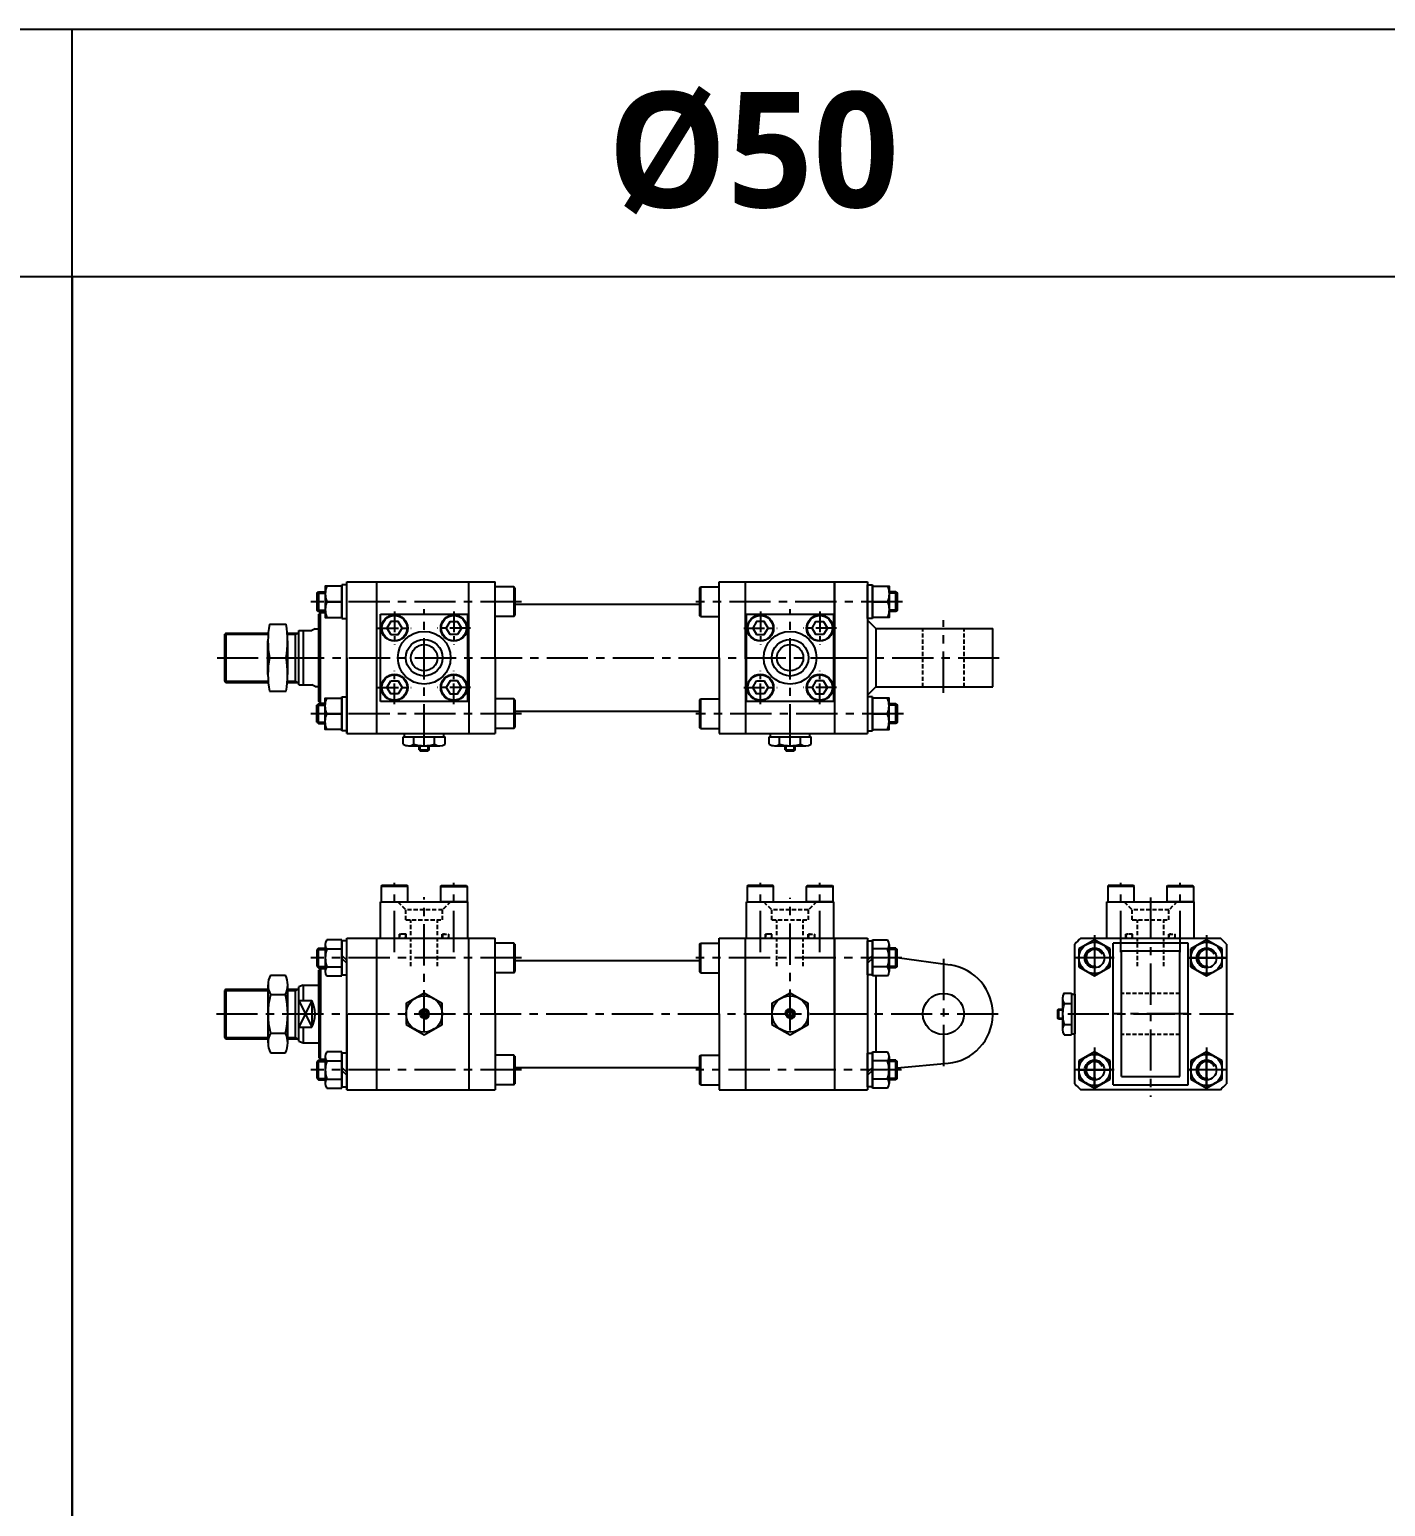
# Model space of a CAD drawing. Extents: x -819 to 10005, y 0 to 4179.
# Drawn here: x 945 to 1768, y 3283 to 4179 of the extents above; entities that cross this region are included whole.
import ezdxf

# ---------------------------------------------------------------- set-up
doc = ezdxf.new("R2010")
doc.units = 0
doc.header["$LTSCALE"] = 10
doc.header["$MEASUREMENT"] = 0
for name, pattern in [('CENTER', [2, 1.25, -0.25, 0.25, -0.25]), ('CENTERX2', [4, 2.5, -0.5, 0.5, -0.5]), ('HIDDEN', [0.375, 0.25, -0.125])]:
    doc.linetypes.add(name, pattern=pattern)
doc.layers.get('0').update_dxf_attribs({"linetype": 'CONTINUOUS'})
doc.layers.get('DEFPOINTS').update_dxf_attribs({"linetype": 'CONTINUOUS'})
for name, color, linetype in [('CEN', 1, 'CENTERX2'), ('CENTER', 1, 'CENTER'), ('DIM', 2, 'CONTINUOUS'), ('ML', 7, 'CONTINUOUS')]:
    doc.layers.add(name, color=color, linetype=linetype)
doc.styles.add('문자', font='romans.shx')

msp = doc.modelspace()

# ---------------------------------------------------------------- linework, layer by layer
for p, q in [((5627.93, 4179.17), (0, 4179.17)), ((971, 2387.17), (971, 4179.17)), ((971, 4029.17), (0, 4029.17)), ((1792, 4029.17), (971, 4029.17)), ((971, 4029.17), (971, 2387.17)), ((2613, 4029.17), (971, 4029.17)), ((1181.51, 3742.17), (1182.01, 3741.67)), ((1181.51, 3742.17), (1187.51, 3742.17)), ((1182.01, 3741.67), (1187.01, 3741.67)), ((1187.51, 3742.17), (1187.01, 3741.67)), ((1403.51, 3742.17), (1404.01, 3741.67)), ((1403.51, 3742.17), (1409.51, 3742.17)), ((1404.01, 3741.67), (1409.01, 3741.67)), ((1409.51, 3742.17), (1409.01, 3741.67)), ((1569.29, 3584.96), (1568.79, 3584.46)), ((1568.79, 3584.46), (1568.79, 3579.46)), ((1569.29, 3584.96), (1569.29, 3578.96)), ((1569.29, 3578.96), (1568.79, 3579.46))]:
    msp.add_line(p, q)
at = {"color": 7, "linetype": 'Continuous'}
for p, q in [((1171.81, 3745.65), (1171.81, 3750.07)), ((1171.81, 3750.07), (1184.51, 3750.07)), ((1172.51, 3752.07), (1196.51, 3752.07)), ((1172.51, 3750.07), (1172.51, 3752.07)), ((1178.16, 3745.65), (1178.16, 3750.07)), ((1184.51, 3750.07), (1197.21, 3750.07)), ((1190.86, 3745.65), (1190.86, 3750.07)), ((1196.51, 3750.07), (1196.51, 3752.07)), ((1197.21, 3745.65), (1197.21, 3750.07)), ((1393.81, 3745.65), (1393.81, 3750.07)), ((1393.81, 3750.07), (1406.51, 3750.07)), ((1394.51, 3752.07), (1418.51, 3752.07)), ((1394.51, 3750.07), (1394.51, 3752.07)), ((1400.16, 3745.65), (1400.16, 3750.07)), ((1406.51, 3750.07), (1419.21, 3750.07)), ((1412.86, 3745.65), (1412.86, 3750.07)), ((1418.51, 3750.07), (1418.51, 3752.07)), ((1419.21, 3745.65), (1419.21, 3750.07)), ((1174.99, 3744.67), (1194.04, 3744.67)), ((1182.01, 3741.67), (1182.01, 3744.67)), ((1187.01, 3741.67), (1187.01, 3744.67)), ((1396.99, 3744.67), (1416.04, 3744.67)), ((1404.01, 3741.67), (1404.01, 3744.67)), ((1409.01, 3741.67), (1409.01, 3744.67)), ((1572.78, 3594.66), (1577.19, 3594.66)), ((1577.19, 3594.66), (1577.19, 3581.96)), ((1577.19, 3593.96), (1579.19, 3593.96)), ((1579.19, 3593.96), (1579.19, 3569.96)), ((1568.79, 3584.46), (1571.79, 3584.46)), ((1571.79, 3591.49), (1571.79, 3572.43)), ((1572.78, 3588.31), (1577.19, 3588.31)), ((1568.79, 3579.46), (1571.79, 3579.46)), ((1572.78, 3575.61), (1577.19, 3575.61)), ((1577.19, 3581.96), (1577.19, 3569.26)), ((1572.78, 3569.26), (1577.19, 3569.26)), ((1577.19, 3569.96), (1579.19, 3569.96))]:
    msp.add_line(p, q, dxfattribs=at)
at = {"color": 3}
for p, q in [((1181.51, 3742.17), (1181.51, 3744.67)), ((1187.51, 3742.17), (1187.51, 3744.67)), ((1403.51, 3742.17), (1403.51, 3744.67)), ((1409.51, 3742.17), (1409.51, 3744.67)), ((1569.29, 3584.96), (1571.79, 3584.96)), ((1569.29, 3578.96), (1571.79, 3578.96))]:
    msp.add_line(p, q, dxfattribs=at)
at = {"color": 7, "linetype": 'Continuous'}
for points in [[(1173.51, 3575.61), (1184.51, 3569.26), (1195.51, 3575.61), (1195.51, 3588.31), (1184.51, 3594.66), (1173.51, 3588.31)], [(1395.51, 3575.61), (1406.51, 3569.26), (1417.51, 3575.61), (1417.51, 3588.31), (1406.51, 3594.66), (1395.51, 3588.31)], [(1183.65, 3583.46), (1182.78, 3581.96), (1183.65, 3580.46), (1185.38, 3580.46), (1186.24, 3581.96), (1185.38, 3583.46)], [(1405.65, 3583.46), (1404.78, 3581.96), (1405.65, 3580.46), (1407.38, 3580.46), (1408.24, 3581.96), (1407.38, 3583.46)]]:
    msp.add_lwpolyline(points, close=True, dxfattribs=at)
for centre, radius in [((1184.51, 3581.96), 11), ((1406.51, 3581.96), 11), ((1184.51, 3581.96), 2.5), ((1406.51, 3581.96), 2.5)]:
    msp.add_circle(centre, radius, dxfattribs=at)
for centre, radius, start, end in [((1174.99, 3750.29), 5.62, 235.61575, 270), ((1174.99, 3750.29), 5.62, 235.61575, 304.38425), ((1184.51, 3765.68), 21.02, 252.41205, 270), ((1184.51, 3765.68), 21.02, 270, 287.58795), ((1194.04, 3750.29), 5.62, 235.61575, 304.38425), ((1396.99, 3750.29), 5.62, 235.61575, 270), ((1396.99, 3750.29), 5.62, 235.61575, 304.38425), ((1406.51, 3765.68), 21.02, 252.41205, 270), ((1406.51, 3765.68), 21.02, 270, 287.58795), ((1416.04, 3750.29), 5.62, 235.61575, 304.38425), ((1577.42, 3591.49), 5.62, 145.61575, 180), ((1577.42, 3591.49), 5.62, 145.61575, 214.38425), ((1592.81, 3581.96), 21.02, 162.41205, 180), ((1592.81, 3581.96), 21.02, 180, 197.58795), ((1577.42, 3572.43), 5.62, 145.61575, 214.38425)]:
    msp.add_arc(centre, radius, start, end, dxfattribs=at)
at = {"layer": 'CEN'}
for p, q in [((1243.58, 3832.07), (1115.65, 3832.07)), ((1184.51, 3744.91), (1184.51, 3827.57)), ((1474.65, 3832.07), (1349.27, 3832.07)), ((1406.51, 3744.9), (1406.51, 3827.57)), ((1499.51, 3776.76), (1499.51, 3820.87)), ((1058.86, 3798.07), (1438.18, 3798.07)), ((1428.4, 3798.07), (1533.28, 3798.07)), ((1243.58, 3764.07), (1115.65, 3764.07)), ((1475.22, 3764.07), (1349.27, 3764.07)), ((1166.51, 3619.52), (1166.51, 3661.52)), ((1202.51, 3619.52), (1202.51, 3661.52)), ((1388.51, 3619.52), (1388.51, 3661.52)), ((1424.51, 3619.52), (1424.51, 3661.52)), ((1607.19, 3619.52), (1607.19, 3661.52)), ((1643.19, 3619.52), (1643.19, 3661.52)), ((1184.51, 3571.36), (1184.51, 3652.77)), ((1406.51, 3571.85), (1406.51, 3652.46)), ((1625.19, 3652.57), (1625.19, 3531.66)), ((1591.19, 3629.67), (1591.19, 3603.31)), ((1659.19, 3629.67), (1659.19, 3603.31)), ((1659.19, 3629.67), (1659.19, 3603.31)), ((1243.58, 3615.96), (1115.65, 3615.96)), ((1474.34, 3615.96), (1349.27, 3615.96)), ((1499.51, 3615.36), (1499.51, 3547.54)), ((1603.11, 3615.96), (1579.64, 3615.96)), ((1647.28, 3615.96), (1670.75, 3615.96)), ((1671.11, 3615.96), (1647.64, 3615.96)), ((1058.44, 3581.96), (1438.71, 3581.96)), ((1427.77, 3581.96), (1535.89, 3581.96)), ((1574.9, 3581.96), (1675.49, 3581.96)), ((1647.94, 3581.96), (1602.44, 3581.96)), ((1591.19, 3561.67), (1591.19, 3535.31)), ((1591.19, 3538.58), (1591.19, 3557.34)), ((1659.19, 3561.67), (1659.19, 3535.31)), ((1659.19, 3538.58), (1659.19, 3557.34)), ((1243.58, 3547.96), (1115.65, 3547.96)), ((1474.14, 3547.96), (1349.27, 3547.96)), ((1603.11, 3547.96), (1579.64, 3547.96)), ((1581.81, 3547.96), (1600.57, 3547.96)), ((1671.11, 3547.96), (1647.64, 3547.96)), ((1668.57, 3547.96), (1649.81, 3547.96))]:
    msp.add_line(p, q, dxfattribs=at)
at = {"layer": 'CENTER'}
for p, q in [((1124.42, 3832.07), (1134.6, 3832.07)), ((1166.51, 3826.16), (1166.51, 3805.98)), ((1202.51, 3826.16), (1202.51, 3805.98)), ((1388.51, 3826.16), (1388.51, 3805.98)), ((1424.51, 3826.16), (1424.51, 3805.98)), ((1466.6, 3832.07), (1456.42, 3832.07)), ((1156.42, 3816.07), (1176.6, 3816.07)), ((1212.6, 3816.07), (1192.42, 3816.07)), ((1378.42, 3816.07), (1398.6, 3816.07)), ((1434.6, 3816.07), (1414.42, 3816.07)), ((1166.51, 3769.98), (1166.51, 3790.16)), ((1202.51, 3769.98), (1202.51, 3790.16)), ((1388.51, 3769.98), (1388.51, 3790.16)), ((1424.51, 3769.98), (1424.51, 3790.16)), ((1156.42, 3780.07), (1176.6, 3780.07)), ((1212.6, 3780.07), (1192.42, 3780.07)), ((1378.42, 3780.07), (1398.6, 3780.07)), ((1434.6, 3780.07), (1414.42, 3780.07)), ((1124.42, 3764.07), (1134.6, 3764.07)), ((1466.6, 3764.07), (1456.42, 3764.07))]:
    msp.add_line(p, q, dxfattribs=at)
at = {"layer": 'DEFPOINTS', "color": 0, "linetype": 'ByBlock'}
for p in [(1121.51, 3825.57), (1121.51, 3770.57), (1121.51, 3609.46), (1108.51, 3565.46), (1121.51, 3554.46)]:
    msp.add_point(p, dxfattribs=at)
at = {"layer": 'DIM'}
for centre in [(1184.51, 3581.96), (1406.51, 3581.96)]:
    msp.add_arc(centre, 3, 270, 180, dxfattribs=at)
at = {"layer": 'ML'}
for p, q in [((1137.51, 3844.07), (1227.51, 3844.07)), ((1137.51, 3798.07), (1137.51, 3844.07)), ((1137.51, 3752.07), (1137.51, 3844.07)), ((1137.51, 3798.07), (1137.51, 3844.07)), ((1155.51, 3844.07), (1155.51, 3752.07)), ((1211.51, 3798.07), (1211.51, 3844.07)), ((1227.51, 3798.07), (1227.51, 3844.07)), ((1227.51, 3798.07), (1227.51, 3844.07)), ((1363.51, 3798.07), (1363.51, 3844.07)), ((1363.51, 3844.07), (1433.51, 3844.07)), ((1379.51, 3798.07), (1379.51, 3844.07)), ((1433.51, 3798.07), (1433.51, 3844.07)), ((1433.51, 3844.07), (1433.51, 3752.07)), ((1433.51, 3844.07), (1453.51, 3844.07)), ((1453.51, 3844.07), (1453.51, 3752.07)), ((1119.42, 3837.19), (1120.3, 3838.07)), ((1119.42, 3837.19), (1119.42, 3826.94)), ((1120.3, 3838.07), (1120.3, 3826.07)), ((1120.3, 3838.07), (1124.42, 3838.07)), ((1134.51, 3821.77), (1134.51, 3842.37)), ((1134.51, 3842.37), (1134.51, 3821.77)), ((1137.51, 3842.37), (1134.51, 3842.37)), ((1137.51, 3821.77), (1137.51, 3842.37)), ((1238.81, 3841.07), (1227.51, 3841.07)), ((1238.81, 3841.07), (1238.81, 3823.07)), ((1239.51, 3840.37), (1238.81, 3841.07)), ((1239.51, 3840.37), (1239.51, 3823.77)), ((1351.51, 3840.37), (1352.21, 3841.07)), ((1351.51, 3840.37), (1351.51, 3823.77)), ((1352.21, 3841.07), (1363.51, 3841.07)), ((1352.21, 3841.07), (1352.21, 3823.07)), ((1453.51, 3821.77), (1453.51, 3842.37)), ((1453.51, 3842.37), (1456.51, 3842.37)), ((1456.51, 3821.77), (1456.51, 3842.37)), ((1456.51, 3842.37), (1456.51, 3821.77)), ((1470.73, 3838.07), (1466.6, 3838.07)), ((1470.73, 3826.07), (1470.73, 3838.07)), ((1470.73, 3838.07), (1471.6, 3837.19)), ((1471.6, 3826.94), (1471.6, 3837.19)), ((1120.3, 3826.07), (1119.42, 3826.94)), ((1120.3, 3826.07), (1124.42, 3826.07)), ((1121.51, 3770.57), (1121.51, 3826.07)), ((1134.51, 3832.07), (1125.36, 3832.07)), ((1239.51, 3830.57), (1351.51, 3830.57)), ((1456.51, 3832.07), (1465.66, 3832.07)), ((1470.73, 3826.07), (1466.6, 3826.07)), ((1471.6, 3826.94), (1470.73, 3826.07)), ((1090.7, 3818.42), (1100.7, 3818.42)), ((1121.51, 3825.57), (1120.51, 3824.57)), ((1120.51, 3771.57), (1120.51, 3824.57)), ((1121.51, 3825.57), (1124.51, 3825.57)), ((1134.51, 3821.77), (1137.51, 3821.77)), ((1158.01, 3824.57), (1211.01, 3824.57)), ((1158.01, 3771.57), (1158.01, 3824.57)), ((1211.01, 3824.57), (1211.01, 3771.57)), ((1211.01, 3771.57), (1211.01, 3824.57)), ((1238.81, 3823.07), (1227.51, 3823.07)), ((1238.81, 3823.07), (1239.51, 3823.77)), ((1352.21, 3823.07), (1351.51, 3823.77)), ((1352.21, 3823.07), (1363.51, 3823.07)), ((1380.01, 3824.57), (1433.01, 3824.57)), ((1380.01, 3771.57), (1380.01, 3824.57)), ((1433.01, 3771.57), (1433.01, 3824.57)), ((1433.01, 3824.57), (1433.01, 3771.57)), ((1456.51, 3821.77), (1453.51, 3821.77)), ((1458.51, 3815.82), (1453.51, 3820.82)), ((1064.26, 3813.07), (1063.51, 3812.32)), ((1063.51, 3783.82), (1063.51, 3812.32)), ((1064.26, 3813.07), (1064.26, 3783.07)), ((1064.26, 3813.07), (1089.92, 3813.07)), ((1089.7, 3787.89), (1089.7, 3808.24)), ((1101.47, 3813.07), (1108.51, 3813.07)), ((1101.7, 3787.89), (1101.7, 3808.24)), ((1106.51, 3783.07), (1106.51, 3813.07)), ((1108.51, 3781.57), (1108.51, 3814.57)), ((1108.51, 3814.57), (1116.38, 3814.57)), ((1111.01, 3814.57), (1111.01, 3798.07)), ((1118.33, 3815.57), (1116.38, 3814.57)), ((1118.33, 3815.57), (1120.51, 3815.57)), ((1458.51, 3815.82), (1529.51, 3815.82)), ((1458.51, 3815.82), (1529.51, 3815.82)), ((1458.51, 3815.82), (1458.51, 3780.32)), ((1529.51, 3780.32), (1529.51, 3815.82)), ((1090.7, 3798.07), (1100.7, 3798.07)), ((1111.01, 3798.07), (1111.01, 3781.57)), ((1137.51, 3798.07), (1137.51, 3752.07)), ((1137.51, 3798.07), (1137.51, 3752.07)), ((1211.51, 3798.07), (1211.51, 3752.07)), ((1227.51, 3798.07), (1227.51, 3752.07)), ((1227.51, 3798.07), (1227.51, 3752.07)), ((1363.51, 3798.07), (1363.51, 3752.07)), ((1379.51, 3798.07), (1379.51, 3752.07)), ((1433.51, 3798.07), (1433.51, 3752.07)), ((1064.26, 3783.07), (1063.51, 3783.82)), ((1063.51, 3783.82), (1064.26, 3783.07)), ((1064.26, 3783.07), (1089.78, 3783.07)), ((1064.26, 3783.07), (1089.92, 3783.07)), ((1101.47, 3783.07), (1108.51, 3783.07)), ((1101.78, 3783.07), (1108.51, 3783.07)), ((1108.51, 3781.57), (1116.38, 3781.57)), ((1118.33, 3780.57), (1116.38, 3781.57)), ((1090.7, 3777.72), (1100.7, 3777.72)), ((1118.33, 3780.57), (1120.51, 3780.57)), ((1134.51, 3753.77), (1134.51, 3774.37)), ((1134.51, 3774.37), (1134.51, 3753.77)), ((1134.51, 3774.37), (1137.51, 3774.37)), ((1137.51, 3774.37), (1137.51, 3753.77)), ((1238.81, 3773.07), (1227.51, 3773.07)), ((1238.81, 3773.07), (1238.81, 3755.07)), ((1239.51, 3772.37), (1238.81, 3773.07)), ((1239.51, 3772.37), (1239.51, 3755.77)), ((1351.51, 3772.37), (1352.21, 3773.07)), ((1351.51, 3772.37), (1351.51, 3755.77)), ((1352.21, 3773.07), (1363.51, 3773.07)), ((1352.21, 3773.07), (1352.21, 3755.07)), ((1458.51, 3780.32), (1453.51, 3775.32)), ((1453.51, 3774.37), (1453.51, 3753.77)), ((1456.51, 3774.37), (1453.51, 3774.37)), ((1456.51, 3774.37), (1456.51, 3753.77)), ((1456.51, 3753.77), (1456.51, 3774.37)), ((1458.51, 3780.32), (1529.51, 3780.32)), ((1120.3, 3770.07), (1119.42, 3769.19)), ((1119.42, 3758.94), (1119.42, 3769.19)), ((1120.3, 3758.07), (1120.3, 3770.07)), ((1120.3, 3770.07), (1124.42, 3770.07)), ((1120.39, 3770.07), (1124.51, 3770.07)), ((1121.51, 3770.57), (1120.51, 3771.57)), ((1121.51, 3770.57), (1124.51, 3770.57)), ((1134.51, 3764.07), (1125.36, 3764.07)), ((1211.01, 3771.57), (1158.01, 3771.57)), ((1239.51, 3765.57), (1351.51, 3765.57)), ((1433.01, 3771.57), (1380.01, 3771.57)), ((1456.51, 3764.07), (1465.66, 3764.07)), ((1470.73, 3770.07), (1466.6, 3770.07)), ((1470.73, 3758.07), (1470.73, 3770.07)), ((1470.73, 3770.07), (1471.6, 3769.19)), ((1471.6, 3758.94), (1471.6, 3769.19)), ((1119.42, 3758.94), (1120.3, 3758.07)), ((1120.3, 3758.07), (1124.42, 3758.07)), ((1238.81, 3755.07), (1227.51, 3755.07)), ((1238.81, 3755.07), (1239.51, 3755.77)), ((1352.21, 3755.07), (1351.51, 3755.77)), ((1352.21, 3755.07), (1363.51, 3755.07)), ((1470.73, 3758.07), (1466.6, 3758.07)), ((1471.6, 3758.94), (1470.73, 3758.07)), ((1137.51, 3753.77), (1134.51, 3753.77)), ((1137.51, 3752.07), (1227.51, 3752.07)), ((1363.51, 3752.07), (1433.51, 3752.07)), ((1433.51, 3752.07), (1453.51, 3752.07)), ((1453.51, 3753.77), (1456.51, 3753.77)), ((1158.86, 3659.96), (1158.51, 3659.36)), ((1158.51, 3659.36), (1158.51, 3649.96)), ((1174.51, 3659.36), (1158.51, 3659.36)), ((1174.17, 3659.96), (1158.86, 3659.96)), ((1174.51, 3659.36), (1174.17, 3659.96)), ((1174.51, 3649.96), (1174.51, 3659.36)), ((1194.51, 3659.36), (1194.86, 3659.96)), ((1194.51, 3649.96), (1194.51, 3659.36)), ((1194.51, 3659.36), (1210.51, 3659.36)), ((1194.86, 3659.96), (1210.17, 3659.96)), ((1210.17, 3659.96), (1210.51, 3659.36)), ((1210.51, 3659.36), (1210.51, 3649.96)), ((1380.86, 3659.96), (1380.51, 3659.36)), ((1396.51, 3659.36), (1380.51, 3659.36)), ((1380.51, 3659.36), (1380.51, 3649.96)), ((1396.17, 3659.96), (1380.86, 3659.96)), ((1396.51, 3659.36), (1396.17, 3659.96)), ((1396.51, 3649.96), (1396.51, 3659.36)), ((1416.51, 3659.36), (1416.86, 3659.96)), ((1416.51, 3659.36), (1432.51, 3659.36)), ((1416.51, 3649.96), (1416.51, 3659.36)), ((1416.86, 3659.96), (1432.17, 3659.96)), ((1432.17, 3659.96), (1432.51, 3659.36)), ((1432.51, 3659.36), (1432.51, 3649.96)), ((1599.54, 3659.96), (1599.19, 3659.36)), ((1615.19, 3659.36), (1599.19, 3659.36)), ((1599.19, 3659.36), (1599.19, 3649.96)), ((1614.85, 3659.96), (1599.54, 3659.96)), ((1615.19, 3659.36), (1614.85, 3659.96)), ((1615.19, 3649.96), (1615.19, 3659.36)), ((1635.19, 3659.36), (1635.54, 3659.96)), ((1635.19, 3659.36), (1651.19, 3659.36)), ((1635.19, 3649.96), (1635.19, 3659.36)), ((1635.54, 3659.96), (1650.85, 3659.96)), ((1650.85, 3659.96), (1651.19, 3659.36)), ((1651.19, 3659.36), (1651.19, 3649.96)), ((1158.01, 3649.96), (1211.01, 3649.96)), ((1158.01, 3627.96), (1158.01, 3649.96)), ((1210.51, 3649.96), (1194.51, 3649.96)), ((1211.01, 3627.96), (1211.01, 3649.96)), ((1380.01, 3649.96), (1433.01, 3649.96)), ((1380.01, 3627.96), (1380.01, 3649.96)), ((1432.51, 3649.96), (1416.51, 3649.96)), ((1433.01, 3627.96), (1433.01, 3649.96)), ((1598.69, 3649.96), (1651.69, 3649.96)), ((1598.69, 3627.96), (1598.69, 3649.96)), ((1651.19, 3649.96), (1635.19, 3649.96)), ((1651.69, 3627.96), (1651.69, 3649.96)), ((1120.39, 3621.96), (1119.51, 3621.09)), ((1119.51, 3610.84), (1119.51, 3621.09)), ((1120.39, 3609.96), (1120.39, 3621.96)), ((1120.39, 3621.96), (1124.51, 3621.96)), ((1124.51, 3624.19), (1124.51, 3607.73)), ((1134.51, 3626.93), (1125.36, 3626.93)), ((1125.36, 3621.44), (1134.51, 3621.44)), ((1134.51, 3604.99), (1134.51, 3626.93)), ((1134.51, 3626.26), (1134.51, 3605.66)), ((1137.51, 3626.26), (1134.51, 3626.26)), ((1137.51, 3535.96), (1137.51, 3627.96)), ((1137.51, 3627.96), (1227.51, 3627.96)), ((1137.51, 3581.96), (1137.51, 3627.96)), ((1137.51, 3581.96), (1137.51, 3627.96)), ((1137.51, 3605.66), (1137.51, 3626.26)), ((1155.51, 3627.96), (1155.51, 3535.96)), ((1211.51, 3581.96), (1211.51, 3627.96)), ((1227.51, 3581.96), (1227.51, 3627.96)), ((1227.51, 3581.96), (1227.51, 3627.96)), ((1238.81, 3624.96), (1227.51, 3624.96)), ((1238.81, 3624.96), (1238.81, 3606.96)), ((1239.51, 3624.26), (1238.81, 3624.96)), ((1239.51, 3624.26), (1239.51, 3607.66)), ((1351.51, 3624.26), (1352.21, 3624.96)), ((1351.51, 3624.26), (1351.51, 3607.66)), ((1352.21, 3624.96), (1363.51, 3624.96)), ((1352.21, 3624.96), (1352.21, 3606.96)), ((1363.51, 3627.96), (1433.51, 3627.96)), ((1363.51, 3581.96), (1363.51, 3627.96)), ((1379.51, 3581.96), (1379.51, 3627.96)), ((1433.51, 3581.96), (1433.51, 3627.96)), ((1433.51, 3627.96), (1433.51, 3535.96)), ((1433.51, 3627.96), (1453.51, 3627.96)), ((1453.51, 3627.96), (1453.51, 3535.96)), ((1453.51, 3626.26), (1456.51, 3626.26)), ((1453.51, 3605.66), (1453.51, 3626.26)), ((1456.51, 3626.93), (1465.66, 3626.93)), ((1456.51, 3604.99), (1456.51, 3626.93)), ((1456.51, 3626.26), (1456.51, 3605.66)), ((1465.66, 3621.44), (1456.51, 3621.44)), ((1466.51, 3624.19), (1466.51, 3607.73)), ((1470.64, 3621.96), (1466.51, 3621.96)), ((1470.64, 3621.96), (1471.51, 3621.09)), ((1470.64, 3609.96), (1470.64, 3621.96)), ((1471.51, 3610.84), (1471.51, 3621.09)), ((1579.19, 3539.57), (1579.19, 3624.35)), ((1591.19, 3626.93), (1581.69, 3621.44)), ((1581.69, 3621.44), (1581.69, 3610.48)), ((1582.8, 3627.96), (1667.58, 3627.96)), ((1600.69, 3621.44), (1591.19, 3626.93)), ((1600.69, 3610.48), (1600.69, 3621.44)), ((1602.44, 3538.96), (1602.44, 3624.96)), ((1647.94, 3624.96), (1602.44, 3624.96)), ((1607.44, 3543.96), (1607.44, 3619.96)), ((1607.44, 3543.96), (1607.44, 3619.96)), ((1642.94, 3619.96), (1607.44, 3619.96)), ((1642.94, 3543.96), (1642.94, 3619.96)), ((1647.94, 3538.96), (1647.94, 3624.96)), ((1659.19, 3626.93), (1649.69, 3621.44)), ((1649.69, 3610.48), (1649.69, 3621.44)), ((1649.69, 3621.44), (1649.69, 3610.48)), ((1668.69, 3621.44), (1659.19, 3626.93)), ((1668.69, 3610.48), (1668.69, 3621.44)), ((1671.19, 3624.35), (1671.19, 3539.57)), ((1134.51, 3617.41), (1137.51, 3614.64)), ((1134.51, 3615.62), (1137.51, 3612.85)), ((1239.51, 3614.46), (1351.51, 3614.46)), ((1456.51, 3617.41), (1453.51, 3614.64)), ((1456.51, 3615.62), (1453.51, 3612.85)), ((1471.51, 3616.15), (1503.65, 3611.67)), ((1091.28, 3605.46), (1100.28, 3605.46)), ((1119.51, 3610.84), (1120.39, 3609.96)), ((1120.39, 3609.96), (1124.51, 3609.96)), ((1121.51, 3609.46), (1120.51, 3608.46)), ((1120.51, 3581.96), (1120.51, 3608.46)), ((1121.51, 3609.46), (1124.51, 3609.46)), ((1121.51, 3609.46), (1121.51, 3581.96)), ((1125.36, 3610.48), (1134.51, 3610.48)), ((1125.36, 3604.99), (1134.51, 3604.99)), ((1134.51, 3605.66), (1137.51, 3605.66)), ((1238.81, 3606.96), (1227.51, 3606.96)), ((1238.81, 3606.96), (1239.51, 3607.66)), ((1352.21, 3606.96), (1351.51, 3607.66)), ((1352.21, 3606.96), (1363.51, 3606.96)), ((1456.51, 3605.66), (1453.51, 3605.66)), ((1465.66, 3610.48), (1456.51, 3610.48)), ((1465.66, 3604.99), (1456.51, 3604.99)), ((1458.51, 3604.99), (1458.51, 3558.93)), ((1470.64, 3609.96), (1466.51, 3609.96)), ((1471.51, 3610.84), (1470.64, 3609.96)), ((1581.69, 3610.48), (1591.19, 3604.99)), ((1591.19, 3604.99), (1600.69, 3610.48)), ((1659.19, 3604.99), (1649.69, 3610.48)), ((1649.69, 3610.48), (1659.19, 3604.99)), ((1659.19, 3604.99), (1668.69, 3610.48)), ((1064.26, 3596.96), (1063.51, 3596.21)), ((1063.51, 3567.71), (1063.51, 3596.21)), ((1064.26, 3596.96), (1089.78, 3596.96)), ((1064.26, 3596.96), (1064.26, 3566.96)), ((1089.78, 3564.34), (1089.78, 3599.59)), ((1091.28, 3593.71), (1100.28, 3593.71)), ((1101.78, 3564.34), (1101.78, 3599.59)), ((1101.78, 3564.34), (1101.78, 3599.59)), ((1101.78, 3596.96), (1108.51, 3596.96)), ((1106.51, 3566.96), (1106.51, 3596.96)), ((1111.01, 3599.46), (1108.51, 3598.46)), ((1108.51, 3565.46), (1108.51, 3598.46)), ((1111.01, 3599.46), (1120.51, 3599.46)), ((1111.01, 3599.46), (1111.01, 3590.07)), ((1108.51, 3590.07), (1116.38, 3590.07)), ((1116.38, 3590.07), (1116.38, 3573.85)), ((1120.51, 3581.96), (1120.51, 3555.46)), ((1121.51, 3554.46), (1121.51, 3581.96)), ((1137.51, 3581.96), (1137.51, 3535.96)), ((1137.51, 3581.96), (1137.51, 3535.96)), ((1211.51, 3581.96), (1211.51, 3535.96)), ((1227.51, 3581.96), (1227.51, 3535.96)), ((1227.51, 3581.96), (1227.51, 3535.96)), ((1363.51, 3581.96), (1363.51, 3535.96)), ((1379.51, 3581.96), (1379.51, 3535.96)), ((1433.51, 3581.96), (1433.51, 3535.96)), ((1063.51, 3567.71), (1064.26, 3566.96)), ((1064.26, 3566.96), (1063.51, 3567.71)), ((1064.26, 3566.96), (1089.78, 3566.96)), ((1064.26, 3566.96), (1089.78, 3566.96)), ((1091.28, 3570.21), (1100.28, 3570.21)), ((1101.78, 3566.96), (1108.51, 3566.96)), ((1101.78, 3566.96), (1108.51, 3566.96)), ((1108.51, 3573.85), (1116.38, 3573.85)), ((1111.01, 3573.85), (1111.01, 3564.46)), ((1091.28, 3558.46), (1100.28, 3558.46)), ((1108.51, 3565.46), (1111.01, 3564.46)), ((1111.01, 3564.46), (1120.51, 3564.46)), ((1134.51, 3558.93), (1125.36, 3558.93)), ((1134.51, 3536.99), (1134.51, 3558.93)), ((1134.51, 3558.26), (1134.51, 3537.66)), ((1137.51, 3558.26), (1134.51, 3558.26)), ((1137.51, 3537.66), (1137.51, 3558.26)), ((1453.51, 3537.66), (1453.51, 3558.26)), ((1453.51, 3558.26), (1456.51, 3558.26)), ((1456.51, 3536.99), (1456.51, 3558.93)), ((1456.51, 3558.93), (1465.66, 3558.93)), ((1456.51, 3558.26), (1456.51, 3537.66)), ((1591.19, 3558.93), (1581.69, 3553.44)), ((1600.69, 3553.44), (1591.19, 3558.93)), ((1659.19, 3558.93), (1649.69, 3553.44)), ((1668.69, 3553.44), (1659.19, 3558.93)), ((1120.39, 3553.96), (1119.51, 3553.09)), ((1119.51, 3542.84), (1119.51, 3553.09)), ((1120.39, 3541.96), (1120.39, 3553.96)), ((1120.39, 3553.96), (1124.51, 3553.96)), ((1121.51, 3554.46), (1120.51, 3555.46)), ((1121.51, 3554.46), (1124.51, 3554.46)), ((1124.51, 3556.19), (1124.51, 3539.73)), ((1125.36, 3553.44), (1134.51, 3553.44)), ((1134.51, 3549.41), (1137.51, 3546.64)), ((1238.81, 3556.96), (1227.51, 3556.96)), ((1238.81, 3556.96), (1238.81, 3538.96)), ((1239.51, 3556.26), (1238.81, 3556.96)), ((1239.51, 3556.26), (1239.51, 3539.66)), ((1239.51, 3549.46), (1351.51, 3549.46)), ((1351.51, 3556.26), (1352.21, 3556.96)), ((1351.51, 3556.26), (1351.51, 3539.66)), ((1352.21, 3556.96), (1352.21, 3538.96)), ((1352.21, 3556.96), (1363.51, 3556.96)), ((1456.51, 3549.41), (1453.51, 3546.64)), ((1465.66, 3553.44), (1456.51, 3553.44)), ((1466.51, 3556.19), (1466.51, 3539.73)), ((1470.64, 3553.96), (1466.51, 3553.96)), ((1470.64, 3541.96), (1470.64, 3553.96)), ((1470.64, 3553.96), (1471.51, 3553.09)), ((1471.51, 3542.84), (1471.51, 3553.09)), ((1471.51, 3549.19), (1502.33, 3552.09)), ((1581.69, 3553.44), (1581.69, 3542.48)), ((1600.69, 3542.48), (1600.69, 3553.44)), ((1649.69, 3553.44), (1649.69, 3542.48)), ((1668.69, 3542.48), (1668.69, 3553.44)), ((1119.51, 3542.84), (1120.39, 3541.96)), ((1120.39, 3541.96), (1124.51, 3541.96)), ((1125.36, 3542.48), (1134.51, 3542.48)), ((1134.51, 3547.62), (1137.51, 3544.85)), ((1238.81, 3538.96), (1239.51, 3539.66)), ((1352.21, 3538.96), (1351.51, 3539.66)), ((1456.51, 3547.62), (1453.51, 3544.85)), ((1465.66, 3542.48), (1456.51, 3542.48)), ((1470.64, 3541.96), (1466.51, 3541.96)), ((1471.51, 3542.84), (1470.64, 3541.96)), ((1581.69, 3542.48), (1591.19, 3536.99)), ((1591.19, 3536.99), (1600.69, 3542.48)), ((1607.44, 3543.96), (1642.94, 3543.96)), ((1649.69, 3542.48), (1659.19, 3536.99)), ((1659.19, 3536.99), (1668.69, 3542.48)), ((1125.36, 3536.99), (1134.51, 3536.99)), ((1134.51, 3537.66), (1137.51, 3537.66)), ((1137.51, 3535.96), (1227.51, 3535.96)), ((1238.81, 3538.96), (1227.51, 3538.96)), ((1352.21, 3538.96), (1363.51, 3538.96)), ((1363.51, 3535.96), (1433.51, 3535.96)), ((1433.51, 3535.96), (1453.51, 3535.96)), ((1456.51, 3537.66), (1453.51, 3537.66)), ((1465.66, 3536.99), (1456.51, 3536.99)), ((1667.58, 3535.96), (1582.8, 3535.96)), ((1602.44, 3538.96), (1647.94, 3538.96))]:
    msp.add_line(p, q, dxfattribs=at)
at = {"layer": 'ML', "color": 2}
for p, q in [((1119.42, 3837.19), (1124.42, 3837.19)), ((1471.6, 3837.19), (1466.6, 3837.19)), ((1119.42, 3826.94), (1124.42, 3826.94)), ((1471.6, 3826.94), (1466.6, 3826.94)), ((1063.51, 3812.32), (1089.85, 3812.32)), ((1101.54, 3812.32), (1106.51, 3812.32)), ((1106.51, 3812.32), (1107.84, 3813.07)), ((1063.51, 3783.82), (1089.85, 3783.82)), ((1101.54, 3783.82), (1106.51, 3783.82)), ((1106.51, 3783.82), (1107.84, 3783.07)), ((1119.42, 3769.19), (1124.42, 3769.19)), ((1471.6, 3769.19), (1466.6, 3769.19)), ((1119.42, 3758.94), (1124.42, 3758.94)), ((1471.6, 3758.94), (1466.6, 3758.94)), ((1119.51, 3621.09), (1124.51, 3621.09)), ((1471.51, 3621.09), (1466.51, 3621.09)), ((1119.51, 3610.84), (1124.51, 3610.84)), ((1471.51, 3610.84), (1466.51, 3610.84)), ((1063.51, 3596.21), (1089.78, 3596.21)), ((1101.78, 3596.21), (1106.51, 3596.21)), ((1106.51, 3596.21), (1107.84, 3596.96)), ((1116.38, 3590.07), (1108.51, 3573.85)), ((1108.51, 3590.07), (1116.38, 3573.85)), ((1063.51, 3567.71), (1089.78, 3567.71)), ((1101.78, 3567.71), (1106.51, 3567.71)), ((1106.51, 3567.71), (1107.84, 3566.96)), ((1119.51, 3553.09), (1124.51, 3553.09)), ((1471.51, 3553.09), (1466.51, 3553.09)), ((1119.51, 3542.84), (1124.51, 3542.84)), ((1471.51, 3542.84), (1466.51, 3542.84))]:
    msp.add_line(p, q, dxfattribs=at)
at = {"layer": 'ML', "color": 2, "linetype": 'HIDDEN'}
for p, q in [((1487.01, 3780.32), (1487.01, 3815.82)), ((1512.01, 3780.32), (1512.01, 3815.82)), ((1168.51, 3649.96), (1173.41, 3645.06)), ((1200.51, 3649.96), (1195.61, 3645.06)), ((1390.51, 3649.96), (1395.41, 3645.06)), ((1422.51, 3649.96), (1417.61, 3645.06)), ((1609.19, 3649.96), (1614.09, 3645.06)), ((1641.19, 3649.96), (1636.29, 3645.06)), ((1195.61, 3645.06), (1173.41, 3645.06)), ((1173.41, 3638.96), (1173.41, 3645.06)), ((1173.41, 3638.96), (1173.41, 3645.06)), ((1173.41, 3638.96), (1195.61, 3638.96)), ((1176.51, 3610.94), (1176.51, 3638.96)), ((1192.51, 3610.94), (1192.51, 3638.96)), ((1195.61, 3638.96), (1195.61, 3645.06)), ((1417.61, 3645.06), (1395.41, 3645.06)), ((1395.41, 3638.96), (1395.41, 3645.06)), ((1395.41, 3638.96), (1395.41, 3645.06)), ((1395.41, 3638.96), (1417.61, 3638.96)), ((1398.51, 3610.94), (1398.51, 3638.96)), ((1414.51, 3610.94), (1414.51, 3638.96)), ((1417.61, 3638.96), (1417.61, 3645.06)), ((1636.29, 3645.06), (1614.09, 3645.06)), ((1614.09, 3638.96), (1614.09, 3645.06)), ((1614.09, 3638.96), (1614.09, 3645.06)), ((1614.09, 3638.96), (1636.29, 3638.96)), ((1617.19, 3610.94), (1617.19, 3638.96)), ((1633.19, 3610.94), (1633.19, 3638.96)), ((1636.29, 3638.96), (1636.29, 3645.06)), ((1173.51, 3630.36), (1169.51, 3630.36)), ((1169.51, 3627.96), (1169.51, 3630.36)), ((1173.51, 3627.96), (1173.51, 3630.36)), ((1195.51, 3630.36), (1199.51, 3630.36)), ((1195.51, 3627.96), (1195.51, 3630.36)), ((1199.51, 3627.96), (1199.51, 3630.36)), ((1391.51, 3627.96), (1391.51, 3630.36)), ((1395.51, 3630.36), (1391.51, 3630.36)), ((1395.51, 3627.96), (1395.51, 3630.36)), ((1417.51, 3630.36), (1421.51, 3630.36)), ((1417.51, 3627.96), (1417.51, 3630.36)), ((1421.51, 3627.96), (1421.51, 3630.36)), ((1610.19, 3627.96), (1610.19, 3630.36)), ((1614.19, 3630.36), (1610.19, 3630.36)), ((1614.19, 3627.96), (1614.19, 3630.36)), ((1636.19, 3630.36), (1640.19, 3630.36)), ((1636.19, 3627.96), (1636.19, 3630.36)), ((1640.19, 3627.96), (1640.19, 3630.36)), ((1642.94, 3594.46), (1607.44, 3594.46)), ((1642.94, 3569.46), (1607.44, 3569.46))]:
    msp.add_line(p, q, dxfattribs=at)
at = {"layer": 'ML'}
for points in [[(1134.51, 3841.57), (1124.51, 3841.57), (1124.51, 3822.57), (1134.51, 3822.57)], [(1456.51, 3841.57), (1466.51, 3841.57), (1466.51, 3822.57), (1456.51, 3822.57)], [(1134.51, 3754.57), (1124.51, 3754.57), (1124.51, 3773.57), (1134.51, 3773.57)], [(1456.51, 3754.57), (1466.51, 3754.57), (1466.51, 3773.57), (1456.51, 3773.57)]]:
    msp.add_lwpolyline(points, close=True, dxfattribs=at)
for points in [[(1125.36, 3841.57, 0.178633), (1125.36, 3832.07, 0.178633), (1125.36, 3822.57)], [(1465.66, 3841.57, -0.178633), (1465.66, 3832.07, -0.178633), (1465.66, 3822.57)], [(1125.36, 3754.57, -0.178633), (1125.36, 3764.07, -0.178633), (1125.36, 3773.57)], [(1465.66, 3754.57, 0.178633), (1465.66, 3764.07, 0.178633), (1465.66, 3773.57)]]:
    msp.add_lwpolyline(points, format="xyb", dxfattribs=at)
for points in [[(1164.2, 3812.07), (1168.82, 3812.07), (1171.13, 3816.07), (1168.82, 3820.07), (1164.2, 3820.07), (1161.89, 3816.07), (1164.2, 3812.07)], [(1204.82, 3812.07), (1200.2, 3812.07), (1197.89, 3816.07), (1200.2, 3820.07), (1204.82, 3820.07), (1207.13, 3816.07), (1204.82, 3812.07)], [(1386.2, 3812.07), (1390.82, 3812.07), (1393.13, 3816.07), (1390.82, 3820.07), (1386.2, 3820.07), (1383.89, 3816.07), (1386.2, 3812.07)], [(1426.82, 3812.07), (1422.2, 3812.07), (1419.89, 3816.07), (1422.2, 3820.07), (1426.82, 3820.07), (1429.13, 3816.07), (1426.82, 3812.07)], [(1164.2, 3784.07), (1168.82, 3784.07), (1171.13, 3780.07), (1168.82, 3776.07), (1164.2, 3776.07), (1161.89, 3780.07), (1164.2, 3784.07)], [(1204.82, 3784.07), (1200.2, 3784.07), (1197.89, 3780.07), (1200.2, 3776.07), (1204.82, 3776.07), (1207.13, 3780.07), (1204.82, 3784.07)], [(1386.2, 3784.07), (1390.82, 3784.07), (1393.13, 3780.07), (1390.82, 3776.07), (1386.2, 3776.07), (1383.89, 3780.07), (1386.2, 3784.07)], [(1426.82, 3784.07), (1422.2, 3784.07), (1419.89, 3780.07), (1422.2, 3776.07), (1426.82, 3776.07), (1429.13, 3780.07), (1426.82, 3784.07)]]:
    msp.add_lwpolyline(points, dxfattribs=at)
for centre, radius in [((1166.51, 3816.07), 8), ((1166.51, 3816.07), 7.65), ((1202.51, 3816.07), 8), ((1202.51, 3816.07), 7.65), ((1388.51, 3816.07), 8), ((1388.51, 3816.07), 7.65), ((1424.51, 3816.07), 8), ((1424.51, 3816.07), 7.65), ((1184.51, 3798.07), 16), ((1184.51, 3798.07), 11.1), ((1406.51, 3798.07), 16), ((1406.51, 3798.07), 11.1), ((1184.51, 3798.07), 8), ((1406.51, 3798.07), 8), ((1166.51, 3780.07), 8), ((1166.51, 3780.07), 7.65), ((1202.51, 3780.07), 8), ((1202.51, 3780.07), 7.65), ((1388.51, 3780.07), 8), ((1388.51, 3780.07), 7.65), ((1424.51, 3780.07), 8), ((1424.51, 3780.07), 7.65), ((1591.19, 3615.96), 9.5), ((1591.19, 3615.96), 6), ((1659.19, 3615.96), 9.5), ((1659.19, 3615.96), 9.5), ((1659.19, 3615.96), 6), ((1499.51, 3581.96), 12.5), ((1591.19, 3547.96), 9.5), ((1659.19, 3547.96), 9.5), ((1591.19, 3547.96), 6), ((1659.19, 3547.96), 6)]:
    msp.add_circle(centre, radius, dxfattribs=at)
for centre, radius, start, end in [((1141.97, 3808.24), 52.27, 168.77486, 191.22514), ((1049.42, 3808.24), 52.27, 348.77486, 11.22514), ((1141.97, 3787.89), 52.27, 168.77486, 191.22514), ((1049.42, 3787.89), 52.27, 348.77486, 11.22514), ((1129.37, 3624.19), 4.86, 145.61575, 214.38425), ((1142.66, 3615.96), 18.15, 162.41205, 197.58795), ((1461.66, 3624.19), 4.86, 325.61575, 34.38425), ((1448.36, 3615.96), 18.15, 342.41205, 17.58795), ((1625.19, 3581.96), 62.55, 132.66179, 137.33821), ((1625.19, 3581.96), 62.55, 42.66179, 47.33821), ((1499.51, 3581.96), 30, 275.38785, 82.07094), ((1102.03, 3599.59), 12.26, 151.35456, 208.64544), ((1089.52, 3599.59), 12.26, 331.35456, 28.64544), ((1129.37, 3607.73), 4.86, 145.61575, 214.38425), ((1461.66, 3607.73), 4.86, 325.61575, 34.38425), ((1136.55, 3581.96), 46.77, 165.44999, 194.55001), ((1055.01, 3581.96), 46.77, 345.44999, 14.55001), ((1100.58, 3581.96), 17.75, 332.8362, 27.1638), ((1102.03, 3564.34), 12.26, 151.35456, 208.64544), ((1089.52, 3564.34), 12.26, 331.35456, 28.64544), ((1129.37, 3556.19), 4.86, 145.61575, 214.38425), ((1461.66, 3556.19), 4.86, 325.61575, 34.38425), ((1142.66, 3547.96), 18.15, 162.41205, 197.58795), ((1448.36, 3547.96), 18.15, 342.41205, 17.58795), ((1129.37, 3539.73), 4.86, 145.61575, 214.38425), ((1461.66, 3539.73), 4.86, 325.61575, 34.38425), ((1625.19, 3581.96), 62.55, 222.66179, 227.33821), ((1625.19, 3581.96), 62.55, 312.66179, 317.33821)]:
    msp.add_arc(centre, radius, start, end, dxfattribs=at)
at = {"layer": 'ML', "color": 2, "linetype": 'HIDDEN'}
for centre, start, end in [((1170.74, 3629.16), 90, 270), ((1172.27, 3629.16), 270, 90), ((1196.75, 3629.16), 90, 270), ((1198.28, 3629.16), 270, 90), ((1392.74, 3629.16), 90, 270), ((1394.27, 3629.16), 270, 90), ((1418.75, 3629.16), 90, 270), ((1420.28, 3629.16), 270, 90), ((1611.42, 3629.16), 90, 270), ((1612.95, 3629.16), 270, 90), ((1637.43, 3629.16), 90, 270), ((1638.96, 3629.16), 270, 90)]:
    msp.add_arc(centre, 1.2, start, end, dxfattribs=at)
at = {"layer": 'ML', "color": 2}
for centre in [(1591.19, 3615.96), (1659.19, 3615.96), (1591.19, 3547.96), (1659.19, 3547.96)]:
    msp.add_arc(centre, 5.13, 25.57524, 281.26503, dxfattribs=at)

# ---------------------------------------------------------------- texts
at = {"insert": (1295.77, 4141.31), "char_height": 70, "attachment_point": 1, "style": '문자'}
msp.add_mtext_dynamic_manual_height_columns('{\\fMalgun Gothic|b1|i0|c129|p50;%%C50}', width=124.5326, gutter_width=16, heights=[-75.56], dxfattribs=at)

doc.saveas('drawing.dxf')
